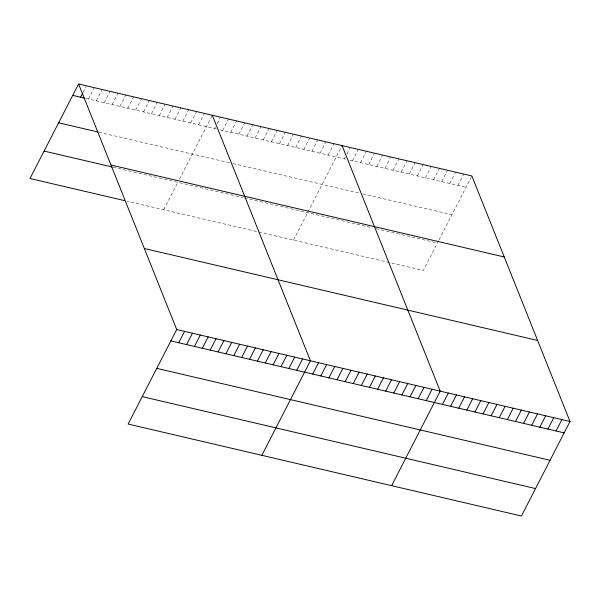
<?xml version="1.0" encoding="UTF-8"?>
<svg xmlns="http://www.w3.org/2000/svg" width="600" height="600" viewBox="0 0 600 600"><rect width="100%" height="100%" fill="white"/><g stroke="black" fill="none" stroke-linecap="round" stroke-linejoin="round"><path stroke-width="0.45" stroke-dasharray="3 2.25" d="M83.108 92.325L86.025 86.64M88.463 99.038L94.312 87.668M96.33 100.875L102.172 89.505M104.198 102.72L110.04 91.343M112.065 104.558L117.907 93.18M119.925 106.395L125.775 95.017M127.792 108.233L133.642 96.863M135.66 110.07L141.502 98.7M143.528 111.915L149.37 100.538M151.395 113.752L157.238 102.375M159.255 115.59L165.105 104.212M167.123 117.427L172.972 106.058M174.99 119.265L180.833 107.895M182.858 121.11L188.7 109.733M190.718 122.948L196.567 111.57M198.585 124.785L204.435 113.407M163.718 209.775L177.825 182.333M179.438 179.19L212.295 115.252M214.567 128.52L215.4 126.892M217.072 123.645L220.41 117.15M222.675 130.417L228.525 119.04M230.79 132.315L236.632 120.938M238.897 134.212L244.748 122.835M247.013 136.11L252.855 124.733M255.12 138.007L260.97 126.63M263.235 139.898L269.077 128.528M271.343 141.795L277.192 130.425M279.457 143.692L285.3 132.322M287.572 145.59L293.415 134.212M295.68 147.488L301.53 136.11M303.795 149.385L309.638 138.007M311.903 151.282L317.752 139.905M320.017 153.18L325.86 141.803M328.125 155.07L333.975 143.7M293.505 240.12L342.082 145.597M344.347 158.865L345.188 157.238M346.853 153.99L350.197 147.495M352.462 160.762L358.305 149.385M360.577 162.66L366.42 151.282M368.685 164.558L374.535 153.18M376.8 166.455L382.642 155.078M384.908 168.352L390.757 156.975M393.022 170.243L398.865 158.873M401.13 172.14L406.98 160.77M409.245 174.038L415.088 162.667M417.353 175.935L423.202 164.558M425.467 177.833L431.31 166.455M433.582 179.73L439.425 168.352M441.69 181.627L447.54 170.25M449.805 183.525L455.647 172.148M457.912 185.415L463.763 174.045M438.607 240.667L423.293 270.465L127.012 201.195M439.013 239.88L471.87 175.942M85.845 98.422L216.368 128.94M219.975 129.788L346.155 159.285M349.755 160.132L466.028 187.312M98.835 132.203L230.205 162.915M232.913 163.545L359.093 193.05M362.692 193.89L451.928 214.755M113.145 167.212L242.715 197.505M244.515 197.925L372.502 227.85M376.11 228.697L437.393 243.022"/><path stroke-width="0.9" d="M78.578 83.985L176.708 329.535L128.13 424.058L521.423 516.015L570 421.493L471.87 175.942L78.578 83.985L30 178.507L124.387 200.58M80.602 97.2L82.688 93.135M178.725 342.75L184.575 331.373M186.593 344.587L192.442 333.218M194.46 346.425L200.303 335.055M202.327 348.27L208.17 336.892M210.188 350.108L216.038 338.73M218.055 351.945L223.905 340.567M225.923 353.782L231.765 342.413M233.79 355.62L239.632 344.25M241.657 357.465L247.5 346.087M249.517 359.303L255.368 347.925M257.385 361.14L263.235 349.763M265.252 362.978L271.095 351.608M273.12 364.815L278.962 353.445M280.98 366.66L286.83 355.282M288.847 368.498L294.697 357.12M296.715 370.335L302.558 358.965M261.847 455.325L310.425 360.803L212.295 115.252M312.69 374.07L318.54 362.7M320.805 375.968L326.647 364.59M328.913 377.865L334.763 366.487M337.028 379.763L342.87 368.385M345.142 381.66L350.985 370.282M353.25 383.558L359.1 372.18M361.365 385.447L367.207 374.077M369.472 387.345L375.322 375.975M377.587 389.243L383.43 377.873M385.695 391.14L391.545 379.763M393.81 393.037L399.653 381.66M401.918 394.935L407.768 383.558M410.033 396.832L415.875 385.455M418.147 398.73L423.99 387.353M426.255 400.62L432.105 389.25M391.635 485.67L440.213 391.147L342.082 145.597M442.478 404.415L448.327 393.045M450.592 406.312L456.435 394.935M458.7 408.21L464.55 396.832M466.815 410.107L472.658 398.73M474.923 412.005L480.772 400.627M483.037 413.903L488.88 402.525M491.153 415.793L496.995 404.423M499.26 417.69L505.11 406.32M507.375 419.588L513.217 408.217M515.482 421.485L521.332 410.107M523.597 423.382L529.44 412.005M531.705 425.28L537.555 413.903M539.82 427.178L545.662 415.8M547.928 429.075L553.778 417.697M556.043 430.965L561.885 419.595M72.735 95.363L84.968 98.22M58.627 122.797L97.958 131.993M110.962 165.015L504.255 256.972M44.1 151.072L112.275 167.01M144.322 248.505L537.615 340.462M176.708 329.535L570 421.493M170.865 340.913L564.158 432.862M156.757 368.347L550.05 460.305M142.23 396.623L535.523 488.572"/></g></svg>
